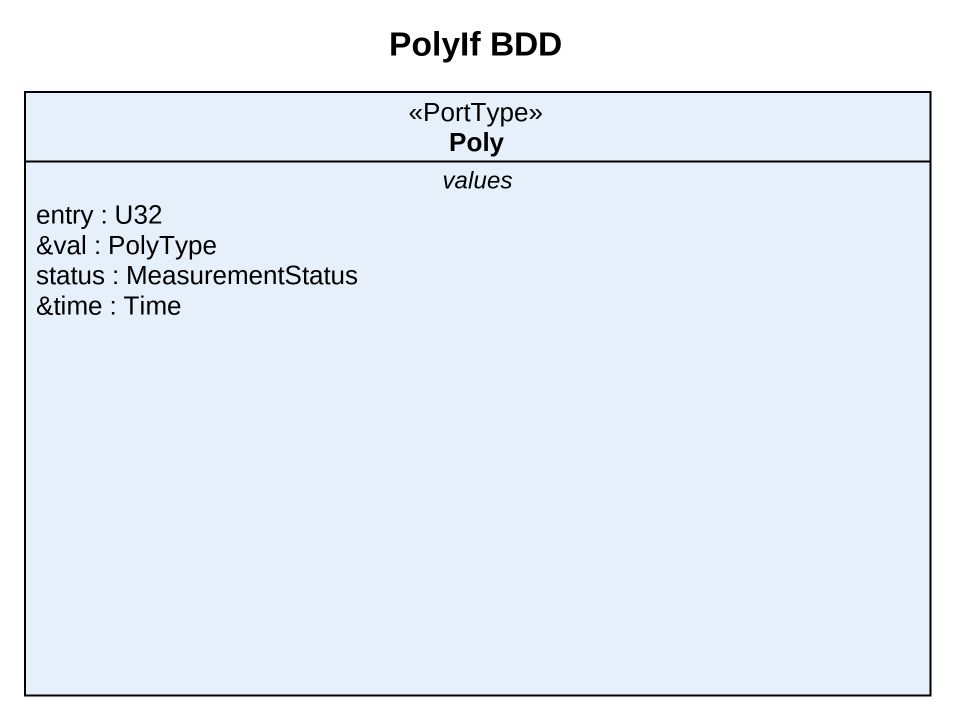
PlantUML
@startuml
title PolyIf BDD
hide circle
hide empty members
class Poly <<PortType>> {
  -- values --
  entry : U32
  &val : PolyType
  status : MeasurementStatus
  &time : Time
}
@enduml
